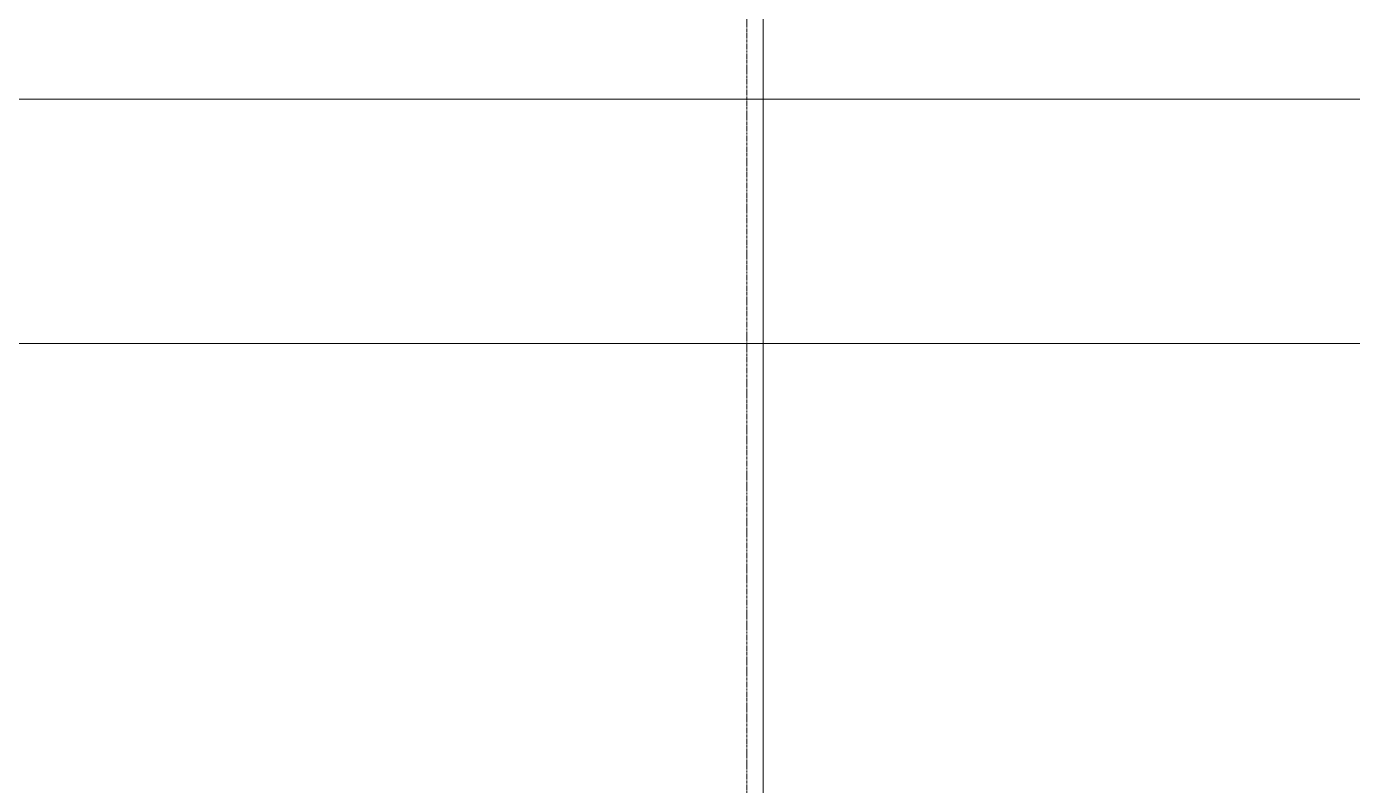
# Model space of a CAD drawing. Header units: inches. Extents: x 25369 to 33161, y -23509 to -20274.
# Drawn here: x 31439.8 to 31765.1, y -23060.6 to -22874.2 of the extents above; entities that cross this region are included whole.
import ezdxf

# ---------------------------------------------------------------- set-up
doc = ezdxf.new("R2010")
doc.units = ezdxf.units.IN
doc.header["$MEASUREMENT"] = 0
doc.linetypes.add('Grid Line 1_2_', pattern=[0.875, 0.5, -0.125, 0.125, -0.125])
for name, color, linetype, lineweight in [('A-SITE-ROAD', 130, 'Continuous', 70), ('A-SITE-SWLK', 140, 'Continuous', 70), ('C-TOPO', 7, 'Continuous', 13), ('S-GRID', 1, 'Continuous', 9)]:
    doc.layers.add(name, color=color, linetype=linetype, lineweight=lineweight)

msp = doc.modelspace()

# ---------------------------------------------------------------- linework, layer by layer
at = {"layer": 'A-SITE-ROAD', "color": 43, "lineweight": 9}
msp.add_line((32088.02, -22952.07), (29633.03, -22952.07), dxfattribs=at)
at = {"layer": 'A-SITE-SWLK', "color": 43, "lineweight": 9}
msp.add_line((30173.14, -22892.07), (31910.14, -22892.07), dxfattribs=at)
at = {"layer": 'C-TOPO', "color": 43, "lineweight": 9}
for p, q in [((30173.14, -22892.07), (31910.14, -22892.07)), ((31910.14, -22892.07), (30173.14, -22892.07)), ((32293.1, -22952.07), (29633.03, -22952.07)), ((32214.02, -22952.07), (29633.03, -22952.07))]:
    msp.add_line(p, q, dxfattribs=at)
at = {"layer": 'S-GRID', "linetype": 'Grid Line 1_2_'}
for p, q in [((31620.52, -23095.8), (31620.52, -20550.05)), ((31616.52, -23317.24), (31616.52, -20902.43)), ((31620.52, -23413.24), (31620.52, -20902.43))]:
    msp.add_line(p, q, dxfattribs=at)

doc.saveas('drawing.dxf')
